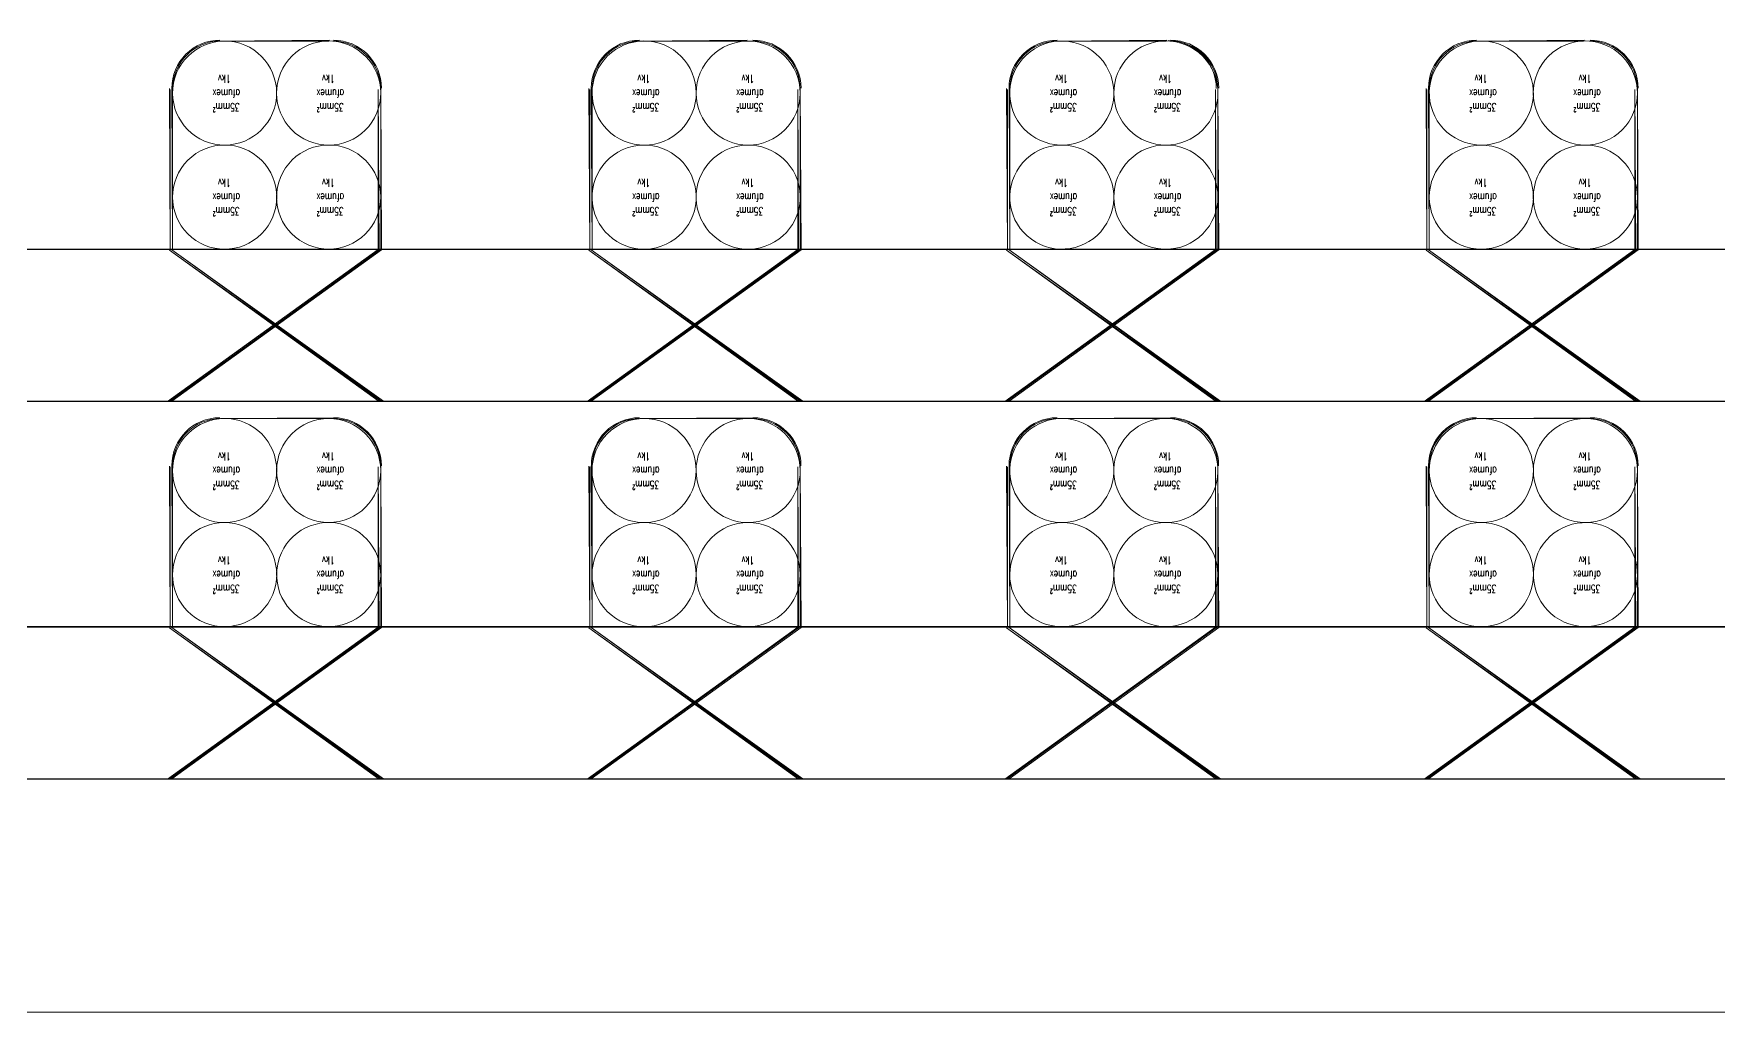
# Model space of a CAD drawing. Extents: x -14.2 to 52.3, y 2.5 to 90.9.
# Drawn here: x 12.5052 to 12.7157, y 17.6337 to 17.7559 of the extents above; entities that cross this region are included whole.
import ezdxf

# ---------------------------------------------------------------- set-up
doc = ezdxf.new("R2010")
doc.units = 0
for name, color, linetype, lineweight in [('limpo_PINI-PSG-PE-0102-LAZ-R00$0$0-1', 7, 'Continuous', 5), ('limpo_PINI-PSG-PE-0102-LAZ-R00$0$A-WALL-FNSH', 1, 'Continuous', 40), ('limpo_PINI-PSG-PE-0102-LAZ-R00$0$PNIN-HID-PL-0009-LAZ-R00_dwg', 8, 'Continuous', 5)]:
    doc.layers.add(name, color=color, linetype=linetype, lineweight=lineweight)
doc.layers.add('limpo_PINI-PSG-PE-0102-LAZ-R00$0$0-8', color=7, linetype='Continuous', lineweight=5, true_color=0x999999)
doc.layers.add('limpo_PINI-PSG-PE-0102-LAZ-R00$0$XR_ARQT', color=7, linetype='Continuous')
doc.layers.add('XR_ARQT', color=7, linetype='Continuous')
doc.styles.add('limpo_PINI-PSG-PE-0102-LAZ-R00$0$RomanS_2', font='romans__.ttf', dxfattribs={"width": 0.7, "height": 0.001})

# ---------------------------------------------------------------- blocks, each defined once
blk = doc.blocks.new('limpo_PINI-PSG-PE-0102-LAZ-R00$0$LAZ GERAL - PNE_dwg-25011385-009 - PRE - PAV_ LAZER - GERAL')
at = {"layer": 'limpo_PINI-PSG-PE-0102-LAZ-R00$0$0-8'}
for p, q in [((-8.78, -7.10145), (-9.8293, -7.10145)), ((-8.78, -7.14861), (-9.8293, -7.14861))]:
    blk.add_line(p, q, dxfattribs=at)
at = {"layer": 'limpo_PINI-PSG-PE-0102-LAZ-R00$0$0-8', "flags": 128}
for points in [[(-9.08496, -7.07535), (-9.09906, -7.07545), (-9.08506, -7.07545)], [(-9.03277, -7.07535), (-9.04687, -7.07545), (-9.03287, -7.07545)], [(-8.98035, -7.07535), (-8.99445, -7.07545), (-8.98045, -7.07545)], [(-8.92817, -7.07535), (-8.94227, -7.07545), (-8.92827, -7.07545)], [(-9.10468, -7.12045), (-9.07848, -7.10155), (-9.07858, -7.08145), (-9.07858, -7.10145), (-9.10492, -7.12045)], [(-9.10468, -7.08135), (-9.10458, -7.10145), (-9.10458, -7.08145)], [(-9.05226, -7.12045), (-9.02606, -7.10155), (-9.02616, -7.08145), (-9.02616, -7.10145), (-9.0525, -7.12045)], [(-9.05226, -7.08135), (-9.05216, -7.10145), (-9.05216, -7.08145)], [(-9.00007, -7.12045), (-8.97387, -7.10155), (-8.97397, -7.08145), (-8.97397, -7.10145), (-9.00031, -7.12045)], [(-9.00007, -7.08135), (-8.99997, -7.10145), (-8.99997, -7.08145)], [(-8.94765, -7.12045), (-8.92145, -7.10155), (-8.92155, -7.08145), (-8.92155, -7.10145), (-8.94789, -7.12045)], [(-8.94765, -7.08135), (-8.94755, -7.10145), (-8.94755, -7.08145)], [(-9.8293, -7.10145), (-9.8293, -7.12045), (-8.78, -7.12045)], [(-9.07848, -7.12045), (-9.10468, -7.10155), (-9.07824, -7.12045)], [(-9.05226, -7.10145), (-9.07848, -7.10145), (-9.07848, -7.10065)], [(-9.02606, -7.12045), (-9.05226, -7.10155), (-9.02582, -7.12045)], [(-8.97387, -7.12045), (-9.00007, -7.10155), (-8.97364, -7.12045)], [(-8.94765, -7.10145), (-8.97387, -7.10145), (-8.97387, -7.10065)], [(-8.92145, -7.12045), (-8.94765, -7.10155), (-8.92122, -7.12045)], [(-9.08448, -7.12251), (-9.09858, -7.12261), (-9.08458, -7.12261)], [(-9.03206, -7.12251), (-9.04616, -7.12261), (-9.03216, -7.12261)], [(-8.97987, -7.12251), (-8.99397, -7.12261), (-8.97997, -7.12261)], [(-8.92745, -7.12251), (-8.94155, -7.12261), (-8.92755, -7.12261)], [(-9.10468, -7.16761), (-9.07848, -7.14871), (-9.07858, -7.12861), (-9.07858, -7.14861), (-9.10492, -7.16761)], [(-9.10468, -7.12851), (-9.10458, -7.14861), (-9.10458, -7.12861)], [(-9.05226, -7.16761), (-9.02606, -7.14871), (-9.02616, -7.12861), (-9.02616, -7.14861), (-9.0525, -7.16761)], [(-9.05226, -7.12851), (-9.05216, -7.14861), (-9.05216, -7.12861)], [(-9.00007, -7.16761), (-8.97387, -7.14871), (-8.97397, -7.12861), (-8.97397, -7.14861), (-9.00031, -7.16761)], [(-9.00007, -7.12851), (-8.99997, -7.14861), (-8.99997, -7.12861)], [(-8.94765, -7.16761), (-8.92145, -7.14871), (-8.92155, -7.12861), (-8.92155, -7.14861), (-8.94789, -7.16761)], [(-8.94765, -7.12851), (-8.94755, -7.14861), (-8.94755, -7.12861)], [(-9.05226, -7.14861), (-9.07848, -7.14861), (-9.07848, -7.14781)], [(-8.94765, -7.14861), (-8.97387, -7.14861), (-8.97387, -7.14781)], [(-9.8293, -7.14861), (-9.8293, -7.16761), (-8.78, -7.16761)], [(-9.07848, -7.16761), (-9.10468, -7.14871), (-9.07824, -7.16761)], [(-9.02606, -7.16761), (-9.05226, -7.14871), (-9.02582, -7.16761)], [(-8.97387, -7.16761), (-9.00007, -7.14871), (-8.97364, -7.16761)], [(-8.92145, -7.16761), (-8.94765, -7.14871), (-8.92122, -7.16761)]]:
    blk.add_lwpolyline(points, dxfattribs=at)
at = {"layer": 'limpo_PINI-PSG-PE-0102-LAZ-R00$0$0-8'}
blk.add_circle((-8.98047, -7.14211), 0.0065, dxfattribs=at)
blk.add_arc((-8.97987, -7.08135), 0.006, 0, 90, dxfattribs=at)
for centre, major_axis, ratio in [((-9.09808, -7.08195), (0.00188, 0.00622), 0.999999), ((-9.08508, -7.08195), (0.00249, 0.00601), 1), ((-9.04566, -7.08195), (0.00249, 0.00601), 1), ((-8.99347, -7.08195), (-0.00342, 0.00553), 1), ((-9.03266, -7.08195), (0, 0.0065), 1), ((-8.98047, -7.08195), (-0.0046, 0.0046), 1), ((-8.94105, -7.08195), (-0.00104, 0.00642), 0.999999), ((-8.92805, -7.08195), (0.0046, 0.0046), 0.999999), ((-9.09808, -7.09495), (-0.0046, 0.0046), 1), ((-9.08508, -7.09495), (0.00307, 0.00573), 0.999999), ((-9.04566, -7.09495), (0.00633, 0.00149), 1), ((-9.03266, -7.09495), (-0.00149, 0.00633), 1), ((-8.99347, -7.09495), (-0.00527, 0.0038), 0.999999), ((-8.98047, -7.09495), (-0.0046, 0.0046), 1), ((-8.94105, -7.09495), (0, 0.0065), 1), ((-8.92805, -7.09495), (0.00601, 0.00249), 1), ((-9.09808, -7.12911), (-0.00601, 0.00249), 1), ((-9.08508, -7.12911), (0.0065, 0), 1), ((-9.04566, -7.12911), (-0.0046, 0.0046), 1), ((-9.03266, -7.12911), (-0.00601, 0.00249), 1), ((-8.99347, -7.12911), (-0.00527, 0.0038), 0.999999), ((-8.98047, -7.12911), (-0.00633, 0.00149), 1), ((-8.94105, -7.12911), (0.00188, 0.00622), 0.999999), ((-8.92805, -7.12911), (0.0065, 0), 1), ((-9.09808, -7.14211), (0.00249, 0.00601), 1), ((-9.08508, -7.14211), (-0.00633, 0.00149), 1), ((-9.04566, -7.14211), (0.0046, 0.0046), 1), ((-9.03266, -7.14211), (0, 0.0065), 1), ((-8.99347, -7.14211), (-0.00249, 0.00601), 1), ((-8.94105, -7.14211), (0.00249, 0.00601), 1), ((-8.92805, -7.14211), (0.0038, 0.00527), 0.999999)]:
    blk.add_ellipse(centre, major_axis=major_axis, ratio=ratio, dxfattribs=at)
for centre, major_axis, ratio, start_param, end_param in [((-9.09868, -7.08135), (0.0051, 0.00315), 1, 1.017221, 2.588018), ((-9.09858, -7.08145), (0, 0.006), 1, 0, 1.570796), ((-9.08458, -7.08145), (0.0023, 0.00554), 0.999999, 5.105087, 6.675883), ((-9.08448, -7.08135), (0.006, 0), 1, 0, 1.570796), ((-9.04626, -7.08135), (0, 0.006), 1, 0, 1.570796), ((-9.04616, -7.08145), (0.00554, 0.0023), 1, 1.178099, 2.748895), ((-9.03216, -7.08145), (0.0023, 0.00554), 0.999999, 5.10509, 6.675886), ((-9.03206, -7.08135), (0, 0.006), 1, 4.712389, 6.283185), ((-8.99407, -7.08135), (0.006, 0), 1, 1.570796, 3.141593), ((-8.99397, -7.08145), (0.00554, 0.0023), 1, 1.178096, 2.748892), ((-8.97997, -7.08145), (0.00529, 0.00283), 0.999999, 5.791788, 7.362584), ((-8.94165, -7.08135), (-0.00351, 0.00487), 0.999999, 5.658666, 7.229462), ((-8.94155, -7.08145), (-0.00592, 0.00096), 0.999999, 4.873265, 6.444061), ((-8.92755, -7.08145), (0.00584, 0.00138), 1, 6.051361, 7.622158), ((-8.92745, -7.08135), (-0.00424, 0.00424), 1, 3.926992, 5.497789), ((-9.09868, -7.12851), (0, 0.006), 1, 0, 1.570796), ((-9.09858, -7.12861), (0.00424, 0.00424), 1, 0.785411, 2.356207), ((-9.08458, -7.12861), (0.00554, 0.0023), 1, 5.890485, 7.461281), ((-9.08448, -7.12851), (-0.0051, 0.00315), 1, 3.695166, 5.265962), ((-9.04626, -7.12851), (-0.00315, 0.0051), 1, 5.729616, 7.300413), ((-9.04616, -7.12861), (-0.00554, 0.0023), 1, 5.105088, 6.675884), ((-9.03216, -7.12861), (-0.00554, 0.0023), 0.999999, 3.534292, 5.105089), ((-9.03206, -7.12851), (0.0023, 0.00554), 0.999999, 5.105089, 6.675885), ((-8.99407, -7.12851), (-0.00424, 0.00424), 1, 5.49779, 7.068586), ((-8.99397, -7.12861), (0.006, 0), 1, 1.570796, 3.141593), ((-8.97997, -7.12861), (-0.00574, 0.00174), 0.999999, 3.435593, 5.006389), ((-8.97987, -7.12851), (0.0051, 0.00315), 1, 5.729612, 7.300409), ((-8.94165, -7.12851), (0.00424, 0.00424), 1, 0.785404, 2.356201), ((-8.94155, -7.12861), (0.00554, 0.0023), 1, 1.178097, 2.748894), ((-8.92755, -7.12861), (0.00554, 0.0023), 1, 5.890486, 7.461283), ((-8.92745, -7.12851), (0.00554, 0.0023), 1, 5.890486, 7.461283)]:
    blk.add_ellipse(centre, major_axis=major_axis, ratio=ratio, start_param=start_param, end_param=end_param, dxfattribs=at)
at = {"layer": 'limpo_PINI-PSG-PE-0102-LAZ-R00$0$0-1', "char_height": 0.001, "attachment_point": 1, "rotation": 180, "line_spacing_factor": 0.983083, "style": 'limpo_PINI-PSG-PE-0102-LAZ-R00$0$RomanS_2'}
for s, insert, width in [('1kv', (-9.09732, -7.08068), 0.0021333), ('1kv', (-9.08432, -7.08068), 0.0021333), ('1kv', (-9.0449, -7.08068), 0.0021333), ('1kv', (-9.0319, -7.08068), 0.0021333), ('1kv', (-8.99272, -7.08068), 0.0021333), ('1kv', (-8.97972, -7.08068), 0.0021333), ('1kv', (-8.9403, -7.08068), 0.0021333), ('1kv', (-8.9273, -7.08068), 0.0021333), ('afumex', (-9.09615, -7.0825), 0.0045957), ('afumex', (-9.08315, -7.0825), 0.0045957), ('afumex', (-9.04373, -7.0825), 0.0045957), ('afumex', (-9.03073, -7.0825), 0.0045957), ('afumex', (-8.99154, -7.0825), 0.0045957), ('afumex', (-8.97854, -7.0825), 0.0045957), ('afumex', (-8.93912, -7.0825), 0.0045957), ('afumex', (-8.92612, -7.0825), 0.0045957), ('35mm²', (-9.0962, -7.08422), 0.0044251), ('35mm²', (-9.0832, -7.08422), 0.0044251), ('35mm²', (-9.04377, -7.08422), 0.0044251), ('35mm²', (-9.03077, -7.08422), 0.0044251), ('35mm²', (-8.99159, -7.08422), 0.0044251), ('35mm²', (-8.97859, -7.08422), 0.0044251), ('35mm²', (-8.93917, -7.08422), 0.0044251), ('35mm²', (-8.92617, -7.08422), 0.0044251), ('1kv', (-9.09732, -7.09368), 0.0021333), ('1kv', (-9.08432, -7.09368), 0.0021333), ('1kv', (-9.0449, -7.09368), 0.0021333), ('1kv', (-9.0319, -7.09368), 0.0021333), ('1kv', (-8.99272, -7.09368), 0.0021333), ('1kv', (-8.97972, -7.09368), 0.0021333), ('1kv', (-8.9403, -7.09368), 0.0021333), ('1kv', (-8.9273, -7.09368), 0.0021333), ('afumex', (-9.09615, -7.0955), 0.0045957), ('afumex', (-9.08315, -7.0955), 0.0045957), ('afumex', (-9.04373, -7.0955), 0.0045957), ('afumex', (-9.03073, -7.0955), 0.0045957), ('afumex', (-8.99154, -7.0955), 0.0045957), ('afumex', (-8.97854, -7.0955), 0.0045957), ('afumex', (-8.93912, -7.0955), 0.0045957), ('afumex', (-8.92612, -7.0955), 0.0045957), ('35mm²', (-9.0962, -7.09722), 0.0044251), ('35mm²', (-9.0832, -7.09722), 0.0044251), ('35mm²', (-9.04377, -7.09722), 0.0044251), ('35mm²', (-9.03077, -7.09722), 0.0044251), ('35mm²', (-8.99159, -7.09722), 0.0044251), ('35mm²', (-8.97859, -7.09722), 0.0044251), ('35mm²', (-8.93917, -7.09722), 0.0044251), ('35mm²', (-8.92617, -7.09722), 0.0044251), ('1kv', (-9.09732, -7.12784), 0.0021333), ('1kv', (-9.08432, -7.12784), 0.0021333), ('1kv', (-9.0449, -7.12784), 0.0021333), ('1kv', (-9.0319, -7.12784), 0.0021333), ('1kv', (-8.99272, -7.12784), 0.0021333), ('1kv', (-8.97972, -7.12784), 0.0021333), ('1kv', (-8.9403, -7.12784), 0.0021333), ('1kv', (-8.9273, -7.12784), 0.0021333), ('afumex', (-9.09615, -7.12966), 0.0045957), ('afumex', (-9.08315, -7.12966), 0.0045957), ('afumex', (-9.04373, -7.12966), 0.0045957), ('afumex', (-9.03073, -7.12966), 0.0045957), ('afumex', (-8.99154, -7.12966), 0.0045957), ('afumex', (-8.97854, -7.12966), 0.0045957), ('afumex', (-8.93912, -7.12966), 0.0045957), ('afumex', (-8.92612, -7.12966), 0.0045957), ('35mm²', (-9.0962, -7.13138), 0.0044251), ('35mm²', (-9.0832, -7.13138), 0.0044251), ('35mm²', (-9.04377, -7.13138), 0.0044251), ('35mm²', (-9.03077, -7.13138), 0.0044251), ('35mm²', (-8.99159, -7.13138), 0.0044251), ('35mm²', (-8.97859, -7.13138), 0.0044251), ('35mm²', (-8.93917, -7.13138), 0.0044251), ('35mm²', (-8.92617, -7.13138), 0.0044251), ('1kv', (-9.09732, -7.14084), 0.0021333), ('1kv', (-9.08432, -7.14084), 0.0021333), ('1kv', (-9.0449, -7.14084), 0.0021333), ('1kv', (-9.0319, -7.14084), 0.0021333), ('1kv', (-8.99272, -7.14084), 0.0021333), ('1kv', (-8.97972, -7.14084), 0.0021333), ('1kv', (-8.9403, -7.14084), 0.0021333), ('1kv', (-8.9273, -7.14084), 0.0021333), ('afumex', (-9.09615, -7.14266), 0.0045957), ('afumex', (-9.08315, -7.14266), 0.0045957), ('afumex', (-9.04373, -7.14266), 0.0045957), ('afumex', (-9.03073, -7.14266), 0.0045957), ('afumex', (-8.99154, -7.14266), 0.0045957), ('afumex', (-8.97854, -7.14266), 0.0045957), ('afumex', (-8.93912, -7.14266), 0.0045957), ('afumex', (-8.92612, -7.14266), 0.0045957), ('35mm²', (-9.0962, -7.14438), 0.0044251), ('35mm²', (-9.0832, -7.14438), 0.0044251), ('35mm²', (-9.04377, -7.14438), 0.0044251), ('35mm²', (-9.03077, -7.14438), 0.0044251), ('35mm²', (-8.99159, -7.14438), 0.0044251), ('35mm²', (-8.97859, -7.14438), 0.0044251), ('35mm²', (-8.93917, -7.14438), 0.0044251), ('35mm²', (-8.92617, -7.14438), 0.0044251)]:
    blk.add_mtext(s, dxfattribs=dict(at, insert=insert, width=width))
blk = doc.blocks.new('limpo_PINI-PSG-PE-0102-LAZ-R00$0$PNIN-HID-PL-0009-LAZ-R00_dwg-3604853-5PPE_008_LAZER__P_A_0_09_')
at = {"color": 9, "lineweight": 5}
for p, q in [((22174.59, 11980.72), (22160.49, 11980.62)), ((22226.77, 11980.72), (22212.67, 11980.62)), ((22279.19, 11980.72), (22265.09, 11980.62)), ((22331.37, 11980.72), (22317.27, 11980.62)), ((22479.54, 11954.62), (21430.24, 11954.62)), ((21430.24, 11935.62), (22479.54, 11935.62)), ((22175.06, 11933.56), (22160.96, 11933.46)), ((22227.48, 11933.56), (22213.38, 11933.46)), ((22279.67, 11933.56), (22265.57, 11933.46)), ((22332.09, 11933.56), (22317.99, 11933.46)), ((22479.54, 11907.46), (21430.24, 11907.46)), ((21430.24, 11888.46), (22479.54, 11888.46))]:
    blk.add_line(p, q, dxfattribs=at)
at = {"color": 9, "lineweight": 5, "flags": 128}
for points in [[(22154.86, 11935.62), (22181.06, 11954.52), (22180.96, 11974.62), (22180.96, 11954.62), (22154.63, 11935.62)], [(22154.86, 11974.72), (22154.96, 11954.62), (22154.96, 11974.62)], [(22207.28, 11935.62), (22233.48, 11954.52), (22233.38, 11974.62), (22233.38, 11954.62), (22207.05, 11935.62)], [(22207.28, 11974.72), (22207.38, 11954.62), (22207.38, 11974.62)], [(22259.47, 11935.62), (22285.67, 11954.52), (22285.57, 11974.62), (22285.57, 11954.62), (22259.23, 11935.62)], [(22259.47, 11974.72), (22259.57, 11954.62), (22259.57, 11974.62)], [(22311.89, 11935.62), (22338.09, 11954.52), (22337.99, 11974.62), (22337.99, 11954.62), (22311.65, 11935.62)], [(22311.89, 11974.72), (22311.99, 11954.62), (22311.99, 11974.62)], [(22181.06, 11935.62), (22154.86, 11954.52), (22181.3, 11935.62)], [(22233.48, 11935.62), (22207.28, 11954.52), (22233.72, 11935.62)], [(22285.67, 11935.62), (22259.47, 11954.52), (22285.91, 11935.62)], [(22338.09, 11935.62), (22311.89, 11954.52), (22338.33, 11935.62)], [(22154.86, 11888.46), (22181.06, 11907.36), (22180.96, 11927.46), (22180.96, 11907.46), (22154.63, 11888.46)], [(22154.86, 11927.56), (22154.96, 11907.46), (22154.96, 11927.46)], [(22207.28, 11888.46), (22233.48, 11907.36), (22233.38, 11927.46), (22233.38, 11907.46), (22207.05, 11888.46)], [(22207.28, 11927.56), (22207.38, 11907.46), (22207.38, 11927.46)], [(22259.47, 11888.46), (22285.67, 11907.36), (22285.57, 11927.46), (22285.57, 11907.46), (22259.23, 11888.46)], [(22259.47, 11927.56), (22259.57, 11907.46), (22259.57, 11927.46)], [(22311.89, 11888.46), (22338.09, 11907.36), (22337.99, 11927.46), (22337.99, 11907.46), (22311.65, 11888.46)], [(22311.89, 11927.56), (22311.99, 11907.46), (22311.99, 11927.46)], [(22181.06, 11888.46), (22154.86, 11907.36), (22181.3, 11888.46)], [(22233.48, 11888.46), (22207.28, 11907.36), (22233.72, 11888.46)], [(22285.67, 11888.46), (22259.47, 11907.36), (22285.91, 11888.46)], [(22338.09, 11888.46), (22311.89, 11907.36), (22338.33, 11888.46)]]:
    blk.add_lwpolyline(points, dxfattribs=at)
at = {"color": 9, "lineweight": 5}
blk.add_arc((22279.67, 11974.72), 6, 0, 90, dxfattribs=at)
blk = doc.blocks.new('limpo_PINI-PSG-PE-0102-LAZ-R00$0$A$C745163c0')
at = {"layer": 'limpo_PINI-PSG-PE-0102-LAZ-R00$0$A-WALL-FNSH', "lineweight": 5}
blk.add_line((-1250, -3975.4), (-2325.02, -3975.4), dxfattribs=at)
at = {"layer": 'limpo_PINI-PSG-PE-0102-LAZ-R00$0$PNIN-HID-PL-0009-LAZ-R00_dwg', "color": 9}
blk.add_blockref('limpo_PINI-PSG-PE-0102-LAZ-R00$0$PNIN-HID-PL-0009-LAZ-R00_dwg-3604853-5PPE_008_LAZER__P_A_0_09_', (-23714.89, -15834.72), dxfattribs=at)
blk = doc.blocks.new('limpo_PINI-PSG-PE-0102-LAZ-R00')
at = {"layer": 'limpo_PINI-PSG-PE-0102-LAZ-R00$0$XR_ARQT', "xscale": 0.001000000000038553, "yscale": 0.001000000000038553, "zscale": 0.001000000000038553}
blk.add_blockref('limpo_PINI-PSG-PE-0102-LAZ-R00$0$A$C745163c0', (14.12396, 21.59203), dxfattribs=at)
at = {"layer": 'limpo_PINI-PSG-PE-0102-LAZ-R00$0$XR_ARQT'}
blk.add_blockref('limpo_PINI-PSG-PE-0102-LAZ-R00$0$LAZ GERAL - PNE_dwg-25011385-009 - PRE - PAV_ LAZER - GERAL', (21.66891, 24.81343), dxfattribs=at)

msp = doc.modelspace()

# ---------------------------------------------------------------- block references
at = {"layer": 'XR_ARQT'}
msp.add_blockref('limpo_PINI-PSG-PE-0102-LAZ-R00', (-0.04177, 0.01702), dxfattribs=at)

doc.saveas('drawing.dxf')
